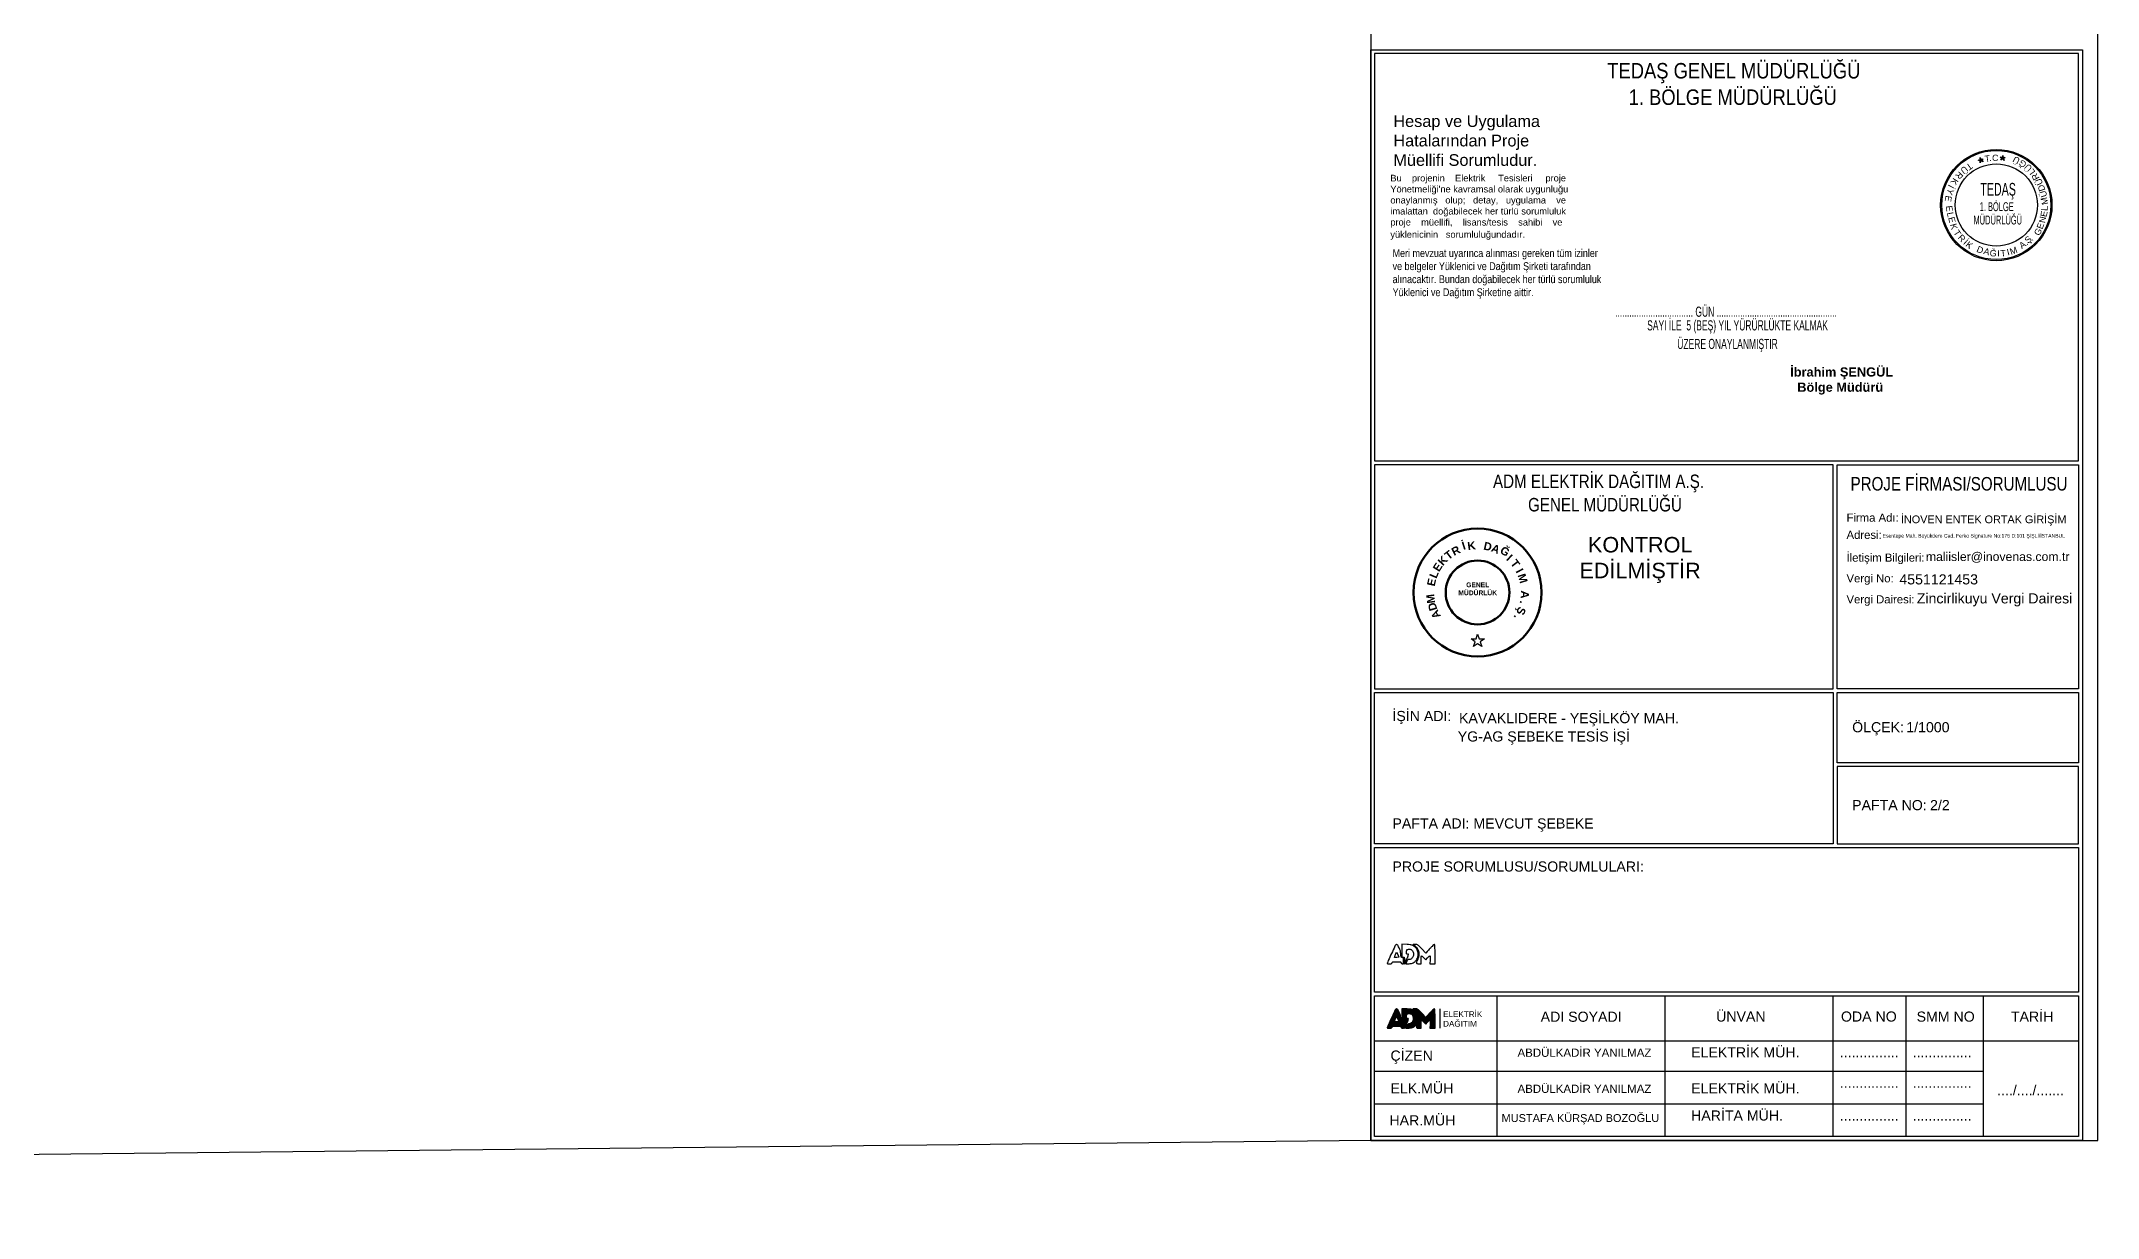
# Model space of a CAD drawing. Header units: millimetres. Extents: x 615240 to 617330, y 4151758 to 4153557.
# Drawn here: x 616799 to 617330, y 4151758 to 4152062 of the extents above; entities that cross this region are included whole.
import ezdxf
from ezdxf.enums import TextEntityAlignment as Align

# ---------------------------------------------------------------- set-up
doc = ezdxf.new("R2010")
doc.units = ezdxf.units.MM
doc.layers.add('ANTET', color=7, linetype='Continuous')
doc.layers.add('ANTET_RASTER', color=7, linetype='Continuous')
doc.styles.get("Standard").update_dxf_attribs({"font": 'Arial'})
doc.styles.add('style1', font='ARIALN.TTF')

# ---------------------------------------------------------------- blocks, each defined once
blk = doc.blocks.new('ss')
at = {"lineweight": 30}
for points in [[(1924.5, 920.2), (1922.4, 921.7), (1925, 921.7)], [(1925.8, 919.2), (1923.7, 917.7), (1924.5, 920.2)], [(1925, 921.7), (1925.8, 924.2), (1926.7, 921.7)], [(1927.2, 920.2), (1928, 917.7), (1925.8, 919.2)], [(1926.7, 921.7), (1929.3, 921.7), (1927.2, 920.2)]]:
    blk.add_lwpolyline(points, dxfattribs=at)
at = {"lineweight": 50}
for radius in [33.1, 16.5]:
    blk.add_circle((1925.8, 945.7), radius, dxfattribs=at)
at = {"char_height": 4.137, "width": 3.368, "attachment_point": 1}
for s, insert, rotation in [('\\pxqc;{\\fArial|b1|i0|c162|p34;R}', (1912.1, 968.4), 27.4022), ('\\pi1.26621;{\\fArial|b1|i0|c162|p34;İ}', (1916, 971.3), 17.4022), ('\\pxqc;{\\fArial|b1|i0|c162|p34;K}', (1920.7, 971.7), 7.4022), ('\\pxqc;{\\fArial|b1|i0|c162|p34;D}', (1929.9, 971.9), 347.4022), ('\\pxqc;{\\fArial|b1|i0|c162|p34;A}', (1934.4, 970.8), 337.4022), ('\\pi-0.25068;{\\fArial|b1|i0|c162|p34;Ğ}', (1939.4, 969.8), 327.4022), ('\\pxqc;{\\fArial|b1|i0|c162|p34;E}', (1902.5, 958.5), 57.4022), ('\\pxqc;{\\fArial|b1|i0|c162|p34;K}', (1905.1, 962.3), 47.4022), ('\\pxqc;{\\fArial|b1|i0|c162|p34;T}', (1908.3, 965.7), 37.4022), ('\\pxqc;{\\fArial|b1|i0|c162|p34;I}', (1942.5, 966.4), 317.4022), ('\\pxqc;{\\fArial|b1|i0|c162|p34;T}', (1945.9, 963.2), 307.4022), ('\\pxqc;{\\fArial|b1|i0|c162|p34;I}', (1948.6, 959.4), 297.4022), ('\\pxqc;{\\fArial|b1|i0|c162|p34;E}', (1899.6, 949.8), 77.4022), ('\\pxqc;{\\fArial|b1|i0|c162|p34;L}', (1900.7, 954.3), 67.4022), ('\\pxqc;{\\fArial|b1|i0|c162|p34;M}', (1950.6, 955.2), 287.4022), ('\\pxqc;{\\fArial|b1|i0|c162|p34;A}', (1952.4, 946.2), 267.4022), ('\\pxqc;{\\fArial|b1|i0|c162|p34;M}', (1899.7, 940.5), 97.4022), ('\\pxqc;{\\fArial|b1|i0|c162|p34;D}', (1901, 936.1), 107.4022), ('\\pxqc;{\\fArial|b1|i0|c162|p34;A}', (1903.1, 931.9), 117.4022), ('\\pi0.00189;{\\fArial|b1|i0|c162|p34;Ş}', (1951, 937.1), 247.4022), ('\\pxqc;{\\fArial|b1|i0|c162|p34;.}', (1952.1, 941.6), 257.4022), ('\\pxqc;{\\fArial|b1|i0|c162|p34;.}', (1949.1, 932.8), 237.4022)]:
    blk.add_mtext(s, dxfattribs=dict(at, insert=insert, rotation=rotation))
at = {"attachment_point": 1}
for s, insert, char_height, width in [('\\pi18.58897;{\\fArial|b0|i0|c162|p34;KONTROL \\P\\pi14.14695;EDİLMİŞTİR}', (1964.3, 974.4), 8, 89.986), ('\\pi8.30855;{\\fArial|b1|i0|c162|p34;GENEL\\P\\pi4.2557;MÜDÜRLÜK}', (1911.6, 950.9), 2.482, 28.292)]:
    blk.add_mtext(s, dxfattribs=dict(at, insert=insert, char_height=char_height, width=width))
blk = doc.blocks.new('SDFDS')
at = {"layer": 'ANTET_RASTER'}
h = blk.add_hatch(color=1, dxfattribs=at)
h.dxf.hatch_style = 1
h.paths.add_polyline_path([(403.813, 92.087), (403.851, 92.128), (403.799, 92.106), (403.77, 92.156), (403.778, 92.101), (403.722, 92.088), (403.777, 92.076), (403.77, 92.022), (403.799, 92.07), (403.85, 92.048)])
h = blk.add_hatch(color=1, dxfattribs=at)
h.dxf.hatch_style = 1
h.paths.add_polyline_path([(404.373, 92.133), (404.424, 92.157), (404.367, 92.155), (404.358, 92.212), (404.346, 92.158), (404.289, 92.167), (404.336, 92.136), (404.31, 92.087), (404.354, 92.122), (404.393, 92.082)])
at = {"color": 0}
for radius in [1.439, 1.41, 1.063]:
    blk.add_circle((404.191, 90.929), radius, dxfattribs=at)
at = {"layer": 'ANTET_RASTER', "color": 1}
for points in [[(403.722, 92.088), (403.778, 92.101), (403.77, 92.156), (403.799, 92.106), (403.851, 92.128), (403.813, 92.087), (403.85, 92.048), (403.799, 92.07), (403.77, 92.022), (403.777, 92.076), (403.722, 92.088)], [(404.289, 92.167), (404.346, 92.158), (404.358, 92.212), (404.367, 92.155), (404.424, 92.157), (404.373, 92.133), (404.393, 92.082), (404.354, 92.122), (404.31, 92.087), (404.336, 92.136), (404.289, 92.167)]]:
    blk.add_lwpolyline(points, dxfattribs=at)
at = {"layer": 'ANTET', "color": 0, "width": 0.6}
for s, height, p in [('TEDAŞ', 0.3293, (403.778, 91.172)), ('1. BÖLGE', 0.2305, (403.761, 90.772)), ('MÜDÜRLÜĞÜ', 0.2305, (403.601, 90.427))]:
    blk.add_text(s, height=height, dxfattribs=at).set_placement(p)
at = {"layer": 'ANTET_RASTER', "color": 0}
for s, rotation, p in [('T', 215.7183, (403.447, 91.991)), ('T', 8.199, (403.972, 92.047)), ('.', 8.199, (404.041, 92.066)), ('C', 356.3792, (404.159, 92.067)), ('Ü', 152.2643, (404.747, 92.163)), ('Ğ', 145.5218, (404.919, 92.065)), ('K', 237.8928, (403.041, 91.581)), ('R', 225.8061, (403.173, 91.754)), ('Ü', 218.0347, (403.312, 91.901)), ('Ü', 135.7938, (405.074, 91.953)), ('L', 125.233, (405.172, 91.836)), ('R', 119.632, (405.273, 91.7)), ('Ü', 113.4859, (405.371, 91.56)), ('E', 260.5881, (402.87, 91.108)), ('Y', 246.2215, (402.925, 91.307)), ('İ', 242.0952, (402.951, 91.444)), ('D', 108.059, (405.438, 91.394)), ('Ü', 106.8897, (405.486, 91.239)), ('M', 102.3082, (405.516, 91.05)), ('E', 278.0543, (402.896, 90.827)), ('L', 281.2459, (402.926, 90.665)), ('E', 284.3134, (402.965, 90.524)), ('K', 284.3134, (403.016, 90.353)), ('E', 69.7576, (405.408, 90.363)), ('N', 79.4109, (405.465, 90.536)), ('E', 78.7071, (405.505, 90.685)), ('L', 86.3728, (405.521, 90.837)), ('T', 302.8248, (403.113, 90.161)), ('R', 312.9117, (403.239, 90.015)), ('İ', 317.771, (403.345, 89.911)), ('K', 321.2968, (403.443, 89.833)), ('D', 337.4307, (403.741, 89.695)), ('A', 35.1756, (404.914, 89.833)), ('Ş', 41.691, (405.069, 89.974)), ('.', 35.1756, (405.005, 89.902)), ('.', 35.1756, (405.141, 90.012)), ('G', 61.8988, (405.341, 90.2)), ('A', 344.0698, (403.921, 89.647)), ('Ğ', 353.0015, (404.101, 89.602)), ('I', 0.4881, (404.247, 89.599)), ('T', 6.1584, (404.379, 89.6)), ('I', 14.8208, (404.518, 89.633)), ('M', 19.7071, (404.664, 89.672))]:
    blk.add_text(s, height=0.165, rotation=rotation, dxfattribs=at).set_placement(p, align=Align.CENTER)

msp = doc.modelspace()

# ---------------------------------------------------------------- hatches: boundary and pattern name
h = msp.add_hatch(color=256)
h.set_gradient(color1=(255, 127, 0), color2=(255, 127, 0))
h.paths.add_polyline_path([(617148.93, 4151811.37, 0.063766), (617148.76, 4151811.1, 0.000771), (617147.87, 4151809.19, 0.001423), (617147.02, 4151807.36, 0.030485), (617146.81, 4151806.8, 0.091245), (617146.79, 4151806.66, 0.270075), (617146.84, 4151806.58, 0.104609), (617146.98, 4151806.55, 0.010528), (617147.33, 4151806.54, 0.018035), (617147.65, 4151806.55, 0.074962), (617147.84, 4151806.59, 0.125164), (617147.95, 4151806.68, 0.098814), (617148.03, 4151806.81, -0.135784), (617148.12, 4151806.95, -0.124814), (617148.28, 4151807.04, -0.050357), (617148.57, 4151807.07, -0.006421), (617149.2, 4151807.08, -0.006222), (617149.83, 4151807.07, -0.051274), (617150.12, 4151807.04, -0.132171), (617150.27, 4151806.96, -0.140814), (617150.35, 4151806.81, 0.081934), (617150.41, 4151806.7, 0.091779), (617150.49, 4151806.61, 0.087799), (617150.6, 4151806.56, 0.068011), (617150.73, 4151806.54, 0.055528), (617150.9, 4151806.56, 0.205086), (617150.98, 4151806.62, 0.138824), (617151.01, 4151806.74, 0.021536), (617151, 4151806.98, -0.004993), (617150.98, 4151807.17, -0.003381), (617150.96, 4151807.4, -0.003406), (617150.95, 4151807.61, -0.006795), (617150.94, 4151807.78, 0.04563), (617150.92, 4151807.96, 0.113173), (617150.87, 4151808.07, 0.127666), (617150.78, 4151808.15, 0.066302), (617150.63, 4151808.19, -0.100048), (617150.47, 4151808.25, -0.163184), (617150.37, 4151808.36, -0.07385), (617150.32, 4151808.57, -0.00966), (617150.29, 4151809.04, 0.026441), (617150.24, 4151809.45, 0.025801), (617150.16, 4151809.86, 0.024771), (617150.03, 4151810.27, 0.020567), (617149.85, 4151810.7, 0.02113), (617149.57, 4151811.23, 0.10397), (617149.35, 4151811.48, 0.237326), (617149.14, 4151811.51, 0.14535)])
h.paths.add_polyline_path([(617149.27, 4151808.19, -0.010707), (617149.07, 4151808.18, -0.015376), (617148.88, 4151808.18, -0.011118), (617148.73, 4151808.18, -0.180936), (617148.69, 4151808.2, -0.271134), (617148.67, 4151808.25, -0.009305), (617148.73, 4151808.44, -0.015146), (617148.81, 4151808.66, -0.009719), (617148.92, 4151808.92), (617149.2, 4151809.58), (617149.51, 4151808.91), (617149.81, 4151808.23)], flags=16)
h = msp.add_hatch(color=256)
h.set_gradient(color1=(255, 127, 0), color2=(255, 127, 0))
edge = h.paths.add_edge_path()
edge.add_line((617150.53, 4151809.94), (617150.53, 4151808.3))
edge.add_line((617150.53, 4151808.3), (617150.86, 4151808.3))
edge.add_arc((617150.86, 4151807.75), 0.549, 69.8203, 90, ccw=False)
edge.add_arc((617150.99, 4151808.1), 0.173, 22.1664, 69.8203, ccw=False)
edge.add_arc((617150.51, 4151807.91), 0.692, 4.0086, 22.1663, ccw=False)
edge.add_arc((617129.47, 4151806.43), 21.78, 2.5083, 4.0087, ccw=False)
edge.add_line((617151.23, 4151807.39), (617151.27, 4151806.47))
edge.add_line((617151.27, 4151806.47), (617151.78, 4151807.67))
edge.add_arc((617092.61, 4151832.74), 64.27, 337.0361, 337.9183)
edge.add_arc((617150.65, 4151809.19), 1.62, 337.9183, 350.4124)
edge.add_arc((617152.14, 4151808.94), 0.121, 350.4124, 422.0352)
edge.add_arc((617152.08, 4151808.83), 0.244, 62.0351, 104.655)
edge.add_arc((617151.86, 4151809.68), 0.626, 271.7711, 284.655, ccw=False)
edge.add_arc((617151.88, 4151809.15), 0.103, 222.9561, 271.7711, ccw=False)
edge.add_arc((617151.91, 4151809.19), 0.157, 186.3488, 222.9561, ccw=False)
edge.add_arc((617153.36, 4151809.35), 1.61, 179.7055, 186.3488, ccw=False)
edge.add_arc((617156.3, 4151809.34), 4.55, 173.3603, 179.7054, ccw=False)
edge.add_arc((617152.38, 4151809.79), 0.607, 145.3396, 173.3603, ccw=False)
edge.add_arc((617152.18, 4151809.93), 0.363, 105.9471, 145.3396, ccw=False)
edge.add_arc((617152.42, 4151809.1), 1.22, 90, 105.9471, ccw=False)
edge.add_arc((617152.42, 4151808.78), 1.54, 81.7242, 90, ccw=False)
edge.add_arc((617152.47, 4151809.12), 1.2, 71.7538, 81.7241, ccw=False)
edge.add_arc((617152.54, 4151809.35), 0.963, 60.6453, 71.7538, ccw=False)
edge.add_arc((617152.78, 4151809.76), 0.487, 42.1447, 60.6451, ccw=False)
edge.add_arc((617151.89, 4151808.96), 1.68, 12.6214, 42.1447, ccw=False)
edge.add_arc((617152.03, 4151809), 1.53, -18.9816, 12.6215, ccw=False)
edge.add_arc((617152.23, 4151808.93), 1.33, 306.5395, 341.0184, ccw=False)
edge.add_arc((617152.29, 4151808.85), 1.23, 270, 306.5395, ccw=False)
edge.add_arc((617152.29, 4151807.28), 0.345, 90, 113.7722)
edge.add_arc((617152.32, 4151807.21), 0.419, 113.7722, 134.3323)
edge.add_arc((617152.5, 4151807.03), 0.674, 134.3323, 149.9357)
edge.add_arc((617153.5, 4151806.45), 1.83, 149.9356, 157.3235)
edge.add_arc((617160.9, 4151803.35), 9.86, 157.3236, 158.4835)
edge.add_arc((617157.68, 4151804.62), 6.4, 158.4836, 160.0874)
edge.add_arc((617159.31, 4151804.03), 8.12, 160.0874, 161.1437)
edge.add_arc((617151.76, 4151806.61), 0.146, 161.1437, 179.9999)
edge.add_arc((617151.72, 4151806.61), 0.105, 180, 271.8666)
edge.add_arc((617151.32, 4151818.94), 12.44, 271.8666, 274.9862)
edge.add_arc((617151.71, 4151814.46), 7.94, 274.9862, 279.9443)
edge.add_arc((617152.81, 4151808.15), 1.54, 279.9442, 296.6962)
edge.add_arc((617152.71, 4151808.35), 1.76, 296.6962, 316.6793)
edge.add_arc((617151.96, 4151809.06), 2.79, 316.6793, 330.8054)
edge.add_arc((617151.78, 4151809.16), 3, 330.8054, 344.445)
edge.add_arc((617152.24, 4151809.03), 2.52, 344.445, 360)
edge.add_arc((617151.65, 4151809.03), 3.11, 0, 11.1245)
edge.add_arc((617152.77, 4151809.25), 1.97, 11.1246, 26.7624)
edge.add_arc((617152.64, 4151809.18), 2.12, 26.7624, 41.757)
edge.add_arc((617151.22, 4151807.92), 4.01, 41.757, 51.0538)
edge.add_arc((617152, 4151808.88), 2.78, 51.0539, 59.4458)
edge.add_arc((617152.83, 4151810.29), 1.14, 59.4458, 75.7592)
edge.add_arc((617152.52, 4151809.08), 2.39, 75.7592, 85.6965)
edge.add_arc((617150.43, 4151781.18), 30.37, 85.6966, 87.2431)
edge.add_line((617151.89, 4151811.52), (617150.53, 4151811.58))
edge.add_line((617150.53, 4151811.58), (617150.53, 4151809.94))
h = msp.add_hatch(color=30)
h.set_gradient(color1=(255, 127, 0), color2=(255, 127, 0))
edge = h.paths.add_edge_path()
edge.add_arc((617153.55, 4151811.48), 0.0428, 180.0001, 232.7949)
edge.add_arc((617154.93, 4151813.3), 2.33, 232.7949, 235.798)
edge.add_arc((617154.8, 4151813.11), 2.1, 235.798, 239.9098)
edge.add_arc((617155.55, 4151814.41), 3.6, 239.9097, 242.6556)
edge.add_arc((617153.51, 4151810.45), 0.852, 46.9183, 62.6556, ccw=False)
edge.add_arc((617152.73, 4151809.62), 2, 38.5855, 46.9183, ccw=False)
edge.add_arc((617152.2, 4151809.2), 2.67, 31.3174, 38.5854, ccw=False)
edge.add_arc((617150.96, 4151808.45), 4.12, 26.0704, 31.3173, ccw=False)
edge.add_arc((617148.79, 4151807.39), 6.53, 21.9886, 26.0704, ccw=False)
edge.add_arc((617153.19, 4151809.16), 1.79, 11.3091, 21.9887, ccw=False)
edge.add_arc((617153.41, 4151809.2), 1.57, -0.2991, 11.3092, ccw=False)
edge.add_arc((617150.8, 4151809.22), 4.18, 354.1075, 359.7009, ccw=False)
edge.add_arc((617151.93, 4151809.1), 3.04, 348.1322, 354.1074, ccw=False)
edge.add_arc((617150.03, 4151809.5), 4.98, 344.0073, 348.1322, ccw=False)
edge.add_arc((617150.24, 4151809.44), 4.77, 339.8379, 344.0072, ccw=False)
edge.add_arc((617152.85, 4151808.48), 1.98, 331.8101, 339.8379, ccw=False)
edge.add_arc((617160.54, 4151804.36), 6.74, 151.8101, 156.9299)
edge.add_arc((617154.69, 4151806.85), 0.387, 156.9298, 197.9841)
edge.add_arc((617154.54, 4151806.8), 0.22, 197.984, 258.8472)
edge.add_arc((617154.93, 4151808.77), 2.23, 258.8471, 270)
edge.add_line((617154.93, 4151806.54), (617155.53, 4151806.54))
edge.add_line((617155.53, 4151806.54), (617155.53, 4151807.55))
edge.add_arc((617166.52, 4151807.55), 10.99, 177.9711, 180, ccw=False)
edge.add_arc((617161.13, 4151807.75), 5.59, 174.6085, 177.9711, ccw=False)
edge.add_arc((617163.5, 4151807.52), 7.97, 172.6971, 174.6084, ccw=False)
edge.add_arc((617155.63, 4151808.53), 0.0385, 90.0001, 172.697, ccw=False)
edge.add_arc((617155.63, 4151808.47), 0.0961, 52.5461, 90, ccw=False)
edge.add_arc((617151.73, 4151803.38), 6.51, 50.714, 52.5461, ccw=False)
edge.add_arc((617152.62, 4151804.47), 5.11, 47.8946, 50.7141, ccw=False)
edge.add_arc((617150.43, 4151802.05), 8.37, 45.9471, 47.8946, ccw=False)
edge.add_line((617156.25, 4151808.06), (617156.77, 4151807.55))
edge.add_line((617156.77, 4151807.55), (617157.22, 4151808.06))
edge.add_arc((617161.17, 4151804.61), 5.25, 136.0165, 138.8935, ccw=False)
edge.add_arc((617159.82, 4151805.91), 3.37, 132.0087, 136.0165, ccw=False)
edge.add_arc((617159.87, 4151805.86), 3.44, 128.8021, 132.0088, ccw=False)
edge.add_arc((617157.78, 4151808.46), 0.11, 90.1492, 128.8021, ccw=False)
edge.add_arc((617157.78, 4151808.52), 0.0464, 7.3115, 90.1491, ccw=False)
edge.add_arc((617152.93, 4151807.9), 4.94, 4.3083, 7.3116, ccw=False)
edge.add_arc((617153.46, 4151807.94), 4.41, 0.0479, 4.3083, ccw=False)
edge.add_arc((617149.15, 4151807.94), 8.71, -2.511, 0.0479, ccw=False)
edge.add_line((617157.86, 4151807.55), (617157.81, 4151806.54))
edge.add_line((617157.81, 4151806.54), (617158.5, 4151806.54))
edge.add_line((617158.5, 4151806.54), (617159.19, 4151806.54))
edge.add_line((617159.19, 4151806.54), (617159.15, 4151809))
edge.add_arc((617085.83, 4151807.9), 73.33, 0.8595, 1.7274)
edge.add_arc((617142.36, 4151809.6), 16.78, 1.7274, 4.3219)
edge.add_arc((617141.63, 4151809.55), 17.51, 4.322, 6.1169)
edge.add_arc((617158.93, 4151811.4), 0.11, 6.1169, 71.6047)
edge.add_arc((617158.92, 4151811.36), 0.157, 71.6048, 131.5832)
edge.add_arc((617169.37, 4151799.58), 15.9, 131.5832, 133.8179)
edge.add_arc((617168.11, 4151800.89), 14.08, 133.8178, 137.0892)
edge.add_arc((617184.84, 4151785.33), 36.93, 137.0892, 138.682)
edge.add_line((617157.1, 4151809.72), (617156.75, 4151809.31))
edge.add_line((617156.75, 4151809.31), (617155.7, 4151810.43))
edge.add_arc((617124.87, 4151781.5), 42.28, 43.1808, 44.463)
edge.add_arc((617153.47, 4151809.57), 2.21, 44.463, 55.4544)
edge.add_arc((617154.27, 4151810.73), 0.795, 55.4544, 77.4074)
edge.add_arc((617154.08, 4151809.87), 1.67, 77.4074, 90)
edge.add_arc((617154.08, 4151806.3), 5.24, 90, 92.4052)
edge.add_arc((617153.97, 4151808.86), 2.68, 92.4052, 96.3811)
edge.add_arc((617154.03, 4151808.32), 3.23, 96.3811, 99.0091)
edge.add_arc((617153.53, 4151811.48), 0.0258, 99.0089, 179.9999)

# ---------------------------------------------------------------- linework, layer by layer
at = {"color": 7}
msp.add_lwpolyline([(617330.5, 4151777.5), (617330.5, 4152339.38), (617142.5, 4152339.38), (617142.5, 4151777.5)], close=True, dxfattribs=at)
at = {"color": 30}
for points in [[(617148.93, 4151828.01, 0.063766), (617148.76, 4151827.74, 0.000771), (617147.87, 4151825.83, 0.001423), (617147.02, 4151824, 0.030485), (617146.81, 4151823.44, 0.091245), (617146.79, 4151823.3, 0.270075), (617146.84, 4151823.22, 0.104609), (617146.98, 4151823.19, 0.010528), (617147.33, 4151823.18, 0.018035), (617147.65, 4151823.19, 0.074962), (617147.84, 4151823.23, 0.125164), (617147.95, 4151823.32, 0.098814), (617148.03, 4151823.45, -0.135784), (617148.12, 4151823.6, -0.124814), (617148.28, 4151823.68, -0.050357), (617148.57, 4151823.71, -0.006421), (617149.2, 4151823.72, -0.006222), (617149.83, 4151823.71, -0.051274), (617150.12, 4151823.68, -0.132171), (617150.27, 4151823.6, -0.140814), (617150.35, 4151823.45, 0.081934), (617150.41, 4151823.34, 0.091779), (617150.49, 4151823.25, 0.087799), (617150.6, 4151823.2, 0.068011), (617150.73, 4151823.18, 0.055528), (617150.9, 4151823.2, 0.205086), (617150.98, 4151823.26, 0.138824), (617151.01, 4151823.38, 0.021536), (617151, 4151823.62, -0.004993), (617150.98, 4151823.82, -0.003381), (617150.96, 4151824.04, -0.003406), (617150.95, 4151824.25, -0.006795), (617150.94, 4151824.42, 0.04563), (617150.92, 4151824.6, 0.113173), (617150.87, 4151824.71, 0.127666), (617150.78, 4151824.79, 0.066302), (617150.63, 4151824.83, -0.100048), (617150.47, 4151824.89, -0.163184), (617150.37, 4151825, -0.07385), (617150.32, 4151825.21, -0.00966), (617150.29, 4151825.68, 0.026441), (617150.24, 4151826.09, 0.025801), (617150.16, 4151826.5, 0.024771), (617150.03, 4151826.92, 0.020567), (617149.85, 4151827.34, 0.02113), (617149.57, 4151827.87, 0.10397), (617149.35, 4151828.12, 0.237326), (617149.14, 4151828.15, 0.14535)], [(617150.53, 4151826.58), (617150.53, 4151824.94), (617150.86, 4151824.94, -0.088279), (617151.05, 4151824.91, -0.210979), (617151.15, 4151824.81, -0.079394), (617151.2, 4151824.6, -0.006547), (617151.23, 4151824.03), (617151.27, 4151823.11), (617151.78, 4151824.31, 0.003849), (617152.16, 4151825.22, 0.05457), (617152.26, 4151825.56, 0.323101), (617152.19, 4151825.69, 0.188138), (617152.02, 4151825.71, -0.056276), (617151.88, 4151825.69, -0.216276), (617151.8, 4151825.72, -0.161102), (617151.76, 4151825.81, -0.028995), (617151.75, 4151826, -0.027693), (617151.78, 4151826.5, -0.122876), (617151.88, 4151826.78, -0.173595), (617152.08, 4151826.92, -0.069695), (617152.42, 4151826.97, -0.036126), (617152.64, 4151826.95, -0.043531), (617152.84, 4151826.9, -0.048508), (617153.01, 4151826.83, -0.080899), (617153.14, 4151826.73, -0.129537), (617153.53, 4151825.97, -0.138775), (617153.48, 4151825.14, -0.151588), (617153.02, 4151824.5, -0.160798), (617152.29, 4151824.26, 0.104099), (617152.15, 4151824.23, 0.089952), (617152.02, 4151824.15, 0.068188), (617151.91, 4151824.01, 0.032247), (617151.81, 4151823.79, 0.005061), (617151.73, 4151823.61, 0.006998), (617151.67, 4151823.44, 0.004609), (617151.62, 4151823.3, 0.082462), (617151.61, 4151823.25, 0.423788), (617151.72, 4151823.15, 0.013613), (617152.4, 4151823.19, 0.021637), (617153.08, 4151823.28, 0.073225), (617153.5, 4151823.42, 0.087414), (617153.99, 4151823.78, 0.061715), (617154.4, 4151824.34, 0.059584), (617154.67, 4151825, 0.067976), (617154.76, 4151825.67, 0.048578), (617154.7, 4151826.27, 0.068339), (617154.53, 4151826.78, 0.06552), (617154.22, 4151827.24, 0.040587), (617153.75, 4151827.68, 0.036633), (617153.41, 4151827.92, 0.071301), (617153.11, 4151828.04, 0.043387), (617152.7, 4151828.11, 0.006748), (617151.89, 4151828.16), (617150.53, 4151828.22)], [(617153.5, 4151828.12, 0.234524), (617153.52, 4151828.09, 0.013104), (617153.62, 4151828.02, 0.017943), (617153.75, 4151827.94, 0.011982), (617153.9, 4151827.85, -0.068775), (617154.09, 4151827.72, -0.036375), (617154.29, 4151827.51, -0.031723), (617154.48, 4151827.23, -0.022898), (617154.66, 4151826.9, -0.017812), (617154.85, 4151826.47, -0.046632), (617154.95, 4151826.15, -0.050694), (617154.98, 4151825.84, -0.024411), (617154.96, 4151825.43, -0.026078), (617154.91, 4151825.12, -0.018), (617154.82, 4151824.77, -0.018194), (617154.71, 4151824.44, -0.035042), (617154.6, 4151824.19, 0.022343), (617154.34, 4151823.64, 0.181074), (617154.33, 4151823.37, 0.27199), (617154.49, 4151823.22, 0.048702), (617154.93, 4151823.18), (617155.53, 4151823.18), (617155.53, 4151824.2, -0.008853), (617155.54, 4151824.58, -0.014673), (617155.56, 4151824.91, -0.00834), (617155.59, 4151825.18, -0.377355), (617155.63, 4151825.21, -0.164894), (617155.69, 4151825.19, -0.007994), (617155.85, 4151825.06, -0.012303), (617156.04, 4151824.9, -0.008498), (617156.25, 4151824.7), (617156.77, 4151824.2), (617157.22, 4151824.7, -0.012554), (617157.39, 4151824.9, -0.017489), (617157.56, 4151825.06, -0.013993), (617157.71, 4151825.19, -0.170273), (617157.78, 4151825.21, -0.378056), (617157.83, 4151825.17, -0.013105), (617157.85, 4151824.91, -0.018592), (617157.86, 4151824.58, -0.011166), (617157.86, 4151824.2), (617157.81, 4151823.18), (617158.5, 4151823.18), (617159.19, 4151823.18), (617159.15, 4151825.64, 0.003787), (617159.13, 4151826.75, 0.011321), (617159.09, 4151827.51, 0.007832), (617159.04, 4151828.05, 0.293784), (617158.97, 4151828.15, 0.267848), (617158.81, 4151828.11, 0.009751), (617158.36, 4151827.69, 0.014275), (617157.79, 4151827.12, 0.00695), (617157.1, 4151826.36), (617156.75, 4151825.95), (617155.7, 4151827.07, 0.005595), (617155.04, 4151827.75, 0.047996), (617154.72, 4151828.02, 0.096082), (617154.44, 4151828.15, 0.055001), (617154.08, 4151828.19, 0.010495), (617153.86, 4151828.18, 0.01735), (617153.67, 4151828.17, 0.011467), (617153.53, 4151828.15, 0.368875)], [(617149.27, 4151824.83, -0.010707), (617149.07, 4151824.82, -0.015376), (617148.88, 4151824.82, -0.011118), (617148.73, 4151824.82, -0.180936), (617148.69, 4151824.84, -0.271134), (617148.67, 4151824.89, -0.009305), (617148.73, 4151825.08, -0.015146), (617148.81, 4151825.3, -0.009719), (617148.92, 4151825.56), (617149.2, 4151826.22), (617149.51, 4151825.55), (617149.81, 4151824.87)], [(617148.93, 4151811.37, 0.063766), (617148.76, 4151811.1, 0.000771), (617147.87, 4151809.19, 0.001423), (617147.02, 4151807.36, 0.030485), (617146.81, 4151806.8, 0.091245), (617146.79, 4151806.66, 0.270075), (617146.84, 4151806.58, 0.104609), (617146.98, 4151806.55, 0.010528), (617147.33, 4151806.54, 0.018035), (617147.65, 4151806.55, 0.074962), (617147.84, 4151806.59, 0.125164), (617147.95, 4151806.68, 0.098814), (617148.03, 4151806.81, -0.135784), (617148.12, 4151806.95, -0.124814), (617148.28, 4151807.04, -0.050357), (617148.57, 4151807.07, -0.006421), (617149.2, 4151807.08, -0.006222), (617149.83, 4151807.07, -0.051274), (617150.12, 4151807.04, -0.132171), (617150.27, 4151806.96, -0.140814), (617150.35, 4151806.81, 0.081934), (617150.41, 4151806.7, 0.091779), (617150.49, 4151806.61, 0.087799), (617150.6, 4151806.56, 0.068011), (617150.73, 4151806.54, 0.055528), (617150.9, 4151806.56, 0.205086), (617150.98, 4151806.62, 0.138824), (617151.01, 4151806.74, 0.021536), (617151, 4151806.98, -0.004993), (617150.98, 4151807.17, -0.003381), (617150.96, 4151807.4, -0.003406), (617150.95, 4151807.61, -0.006795), (617150.94, 4151807.78, 0.04563), (617150.92, 4151807.96, 0.113173), (617150.87, 4151808.07, 0.127666), (617150.78, 4151808.15, 0.066302), (617150.63, 4151808.19, -0.100048), (617150.47, 4151808.25, -0.163184), (617150.37, 4151808.36, -0.07385), (617150.32, 4151808.57, -0.00966), (617150.29, 4151809.04, 0.026441), (617150.24, 4151809.45, 0.025801), (617150.16, 4151809.86, 0.024771), (617150.03, 4151810.27, 0.020567), (617149.85, 4151810.7, 0.02113), (617149.57, 4151811.23, 0.10397), (617149.35, 4151811.48, 0.237326), (617149.14, 4151811.51, 0.14535)], [(617150.53, 4151809.94), (617150.53, 4151808.3), (617150.86, 4151808.3, -0.088279), (617151.05, 4151808.26, -0.210979), (617151.15, 4151808.17, -0.079394), (617151.2, 4151807.95, -0.006547), (617151.23, 4151807.39), (617151.27, 4151806.47), (617151.78, 4151807.67, 0.003849), (617152.16, 4151808.58, 0.05457), (617152.26, 4151808.92, 0.323101), (617152.19, 4151809.05, 0.188138), (617152.02, 4151809.07, -0.056276), (617151.88, 4151809.05, -0.216276), (617151.8, 4151809.08, -0.161102), (617151.76, 4151809.17, -0.028995), (617151.75, 4151809.36, -0.027693), (617151.78, 4151809.86, -0.122876), (617151.88, 4151810.14, -0.173595), (617152.08, 4151810.28, -0.069695), (617152.42, 4151810.33, -0.036126), (617152.64, 4151810.31, -0.043531), (617152.84, 4151810.26, -0.048508), (617153.01, 4151810.19, -0.080899), (617153.14, 4151810.09, -0.129537), (617153.53, 4151809.33, -0.138775), (617153.48, 4151808.5, -0.151588), (617153.02, 4151807.86, -0.160798), (617152.29, 4151807.62, 0.104099), (617152.15, 4151807.59, 0.089952), (617152.02, 4151807.51, 0.068188), (617151.91, 4151807.36, 0.032247), (617151.81, 4151807.15, 0.005061), (617151.73, 4151806.97, 0.006998), (617151.67, 4151806.8, 0.004609), (617151.62, 4151806.66, 0.082462), (617151.61, 4151806.61, 0.423788), (617151.72, 4151806.51, 0.013613), (617152.4, 4151806.55, 0.021637), (617153.08, 4151806.64, 0.073225), (617153.5, 4151806.78, 0.087414), (617153.99, 4151807.14, 0.061715), (617154.4, 4151807.7, 0.059584), (617154.67, 4151808.35, 0.067976), (617154.76, 4151809.03, 0.048578), (617154.7, 4151809.63, 0.068339), (617154.53, 4151810.14, 0.06552), (617154.22, 4151810.59, 0.040587), (617153.75, 4151811.04, 0.036633), (617153.41, 4151811.27, 0.071301), (617153.11, 4151811.4, 0.043387), (617152.7, 4151811.46, 0.006748), (617151.89, 4151811.52), (617150.53, 4151811.58)], [(617153.5, 4151811.48, 0.234524), (617153.52, 4151811.45, 0.013104), (617153.62, 4151811.38, 0.017943), (617153.75, 4151811.29, 0.011982), (617153.9, 4151811.21, -0.068775), (617154.09, 4151811.08, -0.036375), (617154.29, 4151810.86, -0.031723), (617154.48, 4151810.59, -0.022898), (617154.66, 4151810.26, -0.017812), (617154.85, 4151809.83, -0.046632), (617154.95, 4151809.51, -0.050694), (617154.98, 4151809.2, -0.024411), (617154.96, 4151808.79, -0.026078), (617154.91, 4151808.48, -0.018), (617154.82, 4151808.13, -0.018194), (617154.71, 4151807.8, -0.035042), (617154.6, 4151807.54, 0.022343), (617154.34, 4151807, 0.181074), (617154.33, 4151806.73, 0.27199), (617154.49, 4151806.58, 0.048702), (617154.93, 4151806.54), (617155.53, 4151806.54), (617155.53, 4151807.55, -0.008853), (617155.54, 4151807.94, -0.014673), (617155.56, 4151808.27, -0.00834), (617155.59, 4151808.54, -0.377355), (617155.63, 4151808.57, -0.164894), (617155.69, 4151808.55, -0.007994), (617155.85, 4151808.42, -0.012303), (617156.04, 4151808.26, -0.008498), (617156.25, 4151808.06), (617156.77, 4151807.55), (617157.22, 4151808.06, -0.012554), (617157.39, 4151808.26, -0.017489), (617157.56, 4151808.42, -0.013993), (617157.71, 4151808.54, -0.170273), (617157.78, 4151808.57, -0.378056), (617157.83, 4151808.53, -0.013105), (617157.85, 4151808.27, -0.018592), (617157.86, 4151807.94, -0.011166), (617157.86, 4151807.55), (617157.81, 4151806.54), (617158.5, 4151806.54), (617159.19, 4151806.54), (617159.15, 4151809, 0.003787), (617159.13, 4151810.11, 0.011321), (617159.09, 4151810.87, 0.007832), (617159.04, 4151811.41, 0.293784), (617158.97, 4151811.51, 0.267848), (617158.81, 4151811.47, 0.009751), (617158.36, 4151811.05, 0.014275), (617157.79, 4151810.48, 0.00695), (617157.1, 4151809.72), (617156.75, 4151809.31), (617155.7, 4151810.43, 0.005595), (617155.04, 4151811.11, 0.047996), (617154.72, 4151811.38, 0.096082), (617154.44, 4151811.5, 0.055001), (617154.08, 4151811.54, 0.010495), (617153.86, 4151811.54, 0.01735), (617153.67, 4151811.53, 0.011467), (617153.53, 4151811.51, 0.368875)], [(617149.27, 4151808.19, -0.010707), (617149.07, 4151808.18, -0.015376), (617148.88, 4151808.18, -0.011118), (617148.73, 4151808.18, -0.180936), (617148.69, 4151808.2, -0.271134), (617148.67, 4151808.25, -0.009305), (617148.73, 4151808.44, -0.015146), (617148.81, 4151808.66, -0.009719), (617148.92, 4151808.92), (617149.2, 4151809.58), (617149.51, 4151808.91), (617149.81, 4151808.23)]]:
    msp.add_lwpolyline(points, format="xyb", close=True, dxfattribs=at)
at = {"layer": 'ANTET', "color": 7, "linetype": 'ByBlock'}
for p, q in [((617175.07, 4151814.89), (617175.07, 4151778.51)), ((617218.54, 4151814.89), (617218.54, 4151778.51)), ((617262, 4151814.89), (617262, 4151778.51)), ((617280.86, 4151814.89), (617280.86, 4151778.51)), ((617300.82, 4151814.89), (617300.82, 4151778.51)), ((617143.51, 4151803.3), (617325.53, 4151803.3)), ((617143.51, 4151795.42), (617300.82, 4151795.42)), ((617143.51, 4151786.97), (617300.82, 4151786.97)), ((617237.06, 4151777.5), (617326.53, 4151777.5))]:
    msp.add_line(p, q, dxfattribs=at)
at = {"layer": 'ANTET', "flags": 128}
msp.add_lwpolyline([(615240.4, 4151757.5), (615240.4, 4152657.5), (617142.5, 4152657.5), (617142.5, 4151777.5), (615240.4, 4151757.5)], close=True, dxfattribs=at)
at = {"layer": 'ANTET', "color": 7, "linetype": 'ByBlock', "flags": 128}
for points in [[(617142.5, 4151777.5), (617142.5, 4152059.5), (617326.53, 4152059.5), (617326.53, 4151777.5)], [(617263.06, 4151952.22), (617325.53, 4151952.22), (617325.53, 4151894.29), (617263.06, 4151894.29)], [(617262.09, 4151854.23), (617143.51, 4151854.23), (617143.51, 4151893.29), (617262.09, 4151893.29)], [(617325.53, 4151875.15), (617263.06, 4151875.15), (617263.06, 4151893.29), (617325.53, 4151893.29)], [(617325.53, 4151874.15), (617263.08, 4151874.15), (617263.08, 4151854.23), (617325.53, 4151854.23)], [(617143.51, 4151853.22), (617325.53, 4151853.22), (617325.53, 4151815.89), (617143.51, 4151815.89)], [(617143.51, 4151814.89), (617325.53, 4151814.89), (617325.53, 4151778.51), (617143.51, 4151778.51)]]:
    msp.add_lwpolyline(points, close=True, dxfattribs=at)
for points in [[(617143.51, 4151953.22), (617325.53, 4151953.22), (617325.53, 4152058.49), (617143.51, 4152058.49), (617143.51, 4151953.22)], [(617143.51, 4151894.29), (617262.09, 4151894.29), (617262.09, 4151952.22), (617143.51, 4151952.22), (617143.51, 4151894.29)]]:
    msp.add_lwpolyline(points, dxfattribs=at)
at = {"layer": 'ANTET_RASTER'}
msp.add_lwpolyline([(617160.4, 4151811.51), (617160.4, 4151806.55)], dxfattribs=at)

# ---------------------------------------------------------------- block references
at = {"color": 1, "xscale": 10, "yscale": 10, "zscale": 10}
msp.add_blockref('SDFDS', (613262.33, 4151110.05), dxfattribs=at)
at = {"layer": 'ANTET_RASTER', "xscale": 0.5, "yscale": 0.5, "zscale": 0.5}
msp.add_blockref('ss', (616207.23, 4151446.33), dxfattribs=at)

# ---------------------------------------------------------------- texts
at = {"layer": 'ANTET', "color": 0, "width": 0.6}
for s, p in [('................................. GÜN ...................................................', (617205.7, 4151990.46)), ('SAYI İLE  5 (BEŞ) YIL YÜRÜRLÜKTE KALMAK', (617213.98, 4151986.93)), ('ÜZERE ONAYLANMIŞTIR', (617221.76, 4151982.13))]:
    msp.add_text(s, height=2.6195, dxfattribs=at).set_placement(p)
at = {"layer": 'ANTET', "color": 7}
for s, height, p in [('Firma Adı:', 2.093, (617265.52, 4151937.48)), ('Adresi:', 2.093, (617265.52, 4151933.04)), ('İletişim Bilgileri:', 2.0934, (617265.52, 4151927.14)), ('Vergi No:', 2.093, (617265.52, 4151921.79)), ('Vergi Dairesi:', 2.0934, (617265.52, 4151916.36)), ('İŞİN ADI:', 2.617, (617148.12, 4151885.94)), ('ÖLÇEK:', 2.617, (617266.97, 4151883.04)), ('PAFTA NO:', 2.617, (617266.97, 4151862.9)), ('PAFTA ADI:', 2.617, (617148.12, 4151858.16)), ('PROJE SORUMLUSU/SORUMLULARI:', 2.6168, (617148.12, 4151847.03)), ('ELEKTRİK', 1.5, (617161.22, 4151809.4)), ('ÜNVAN', 2.617, (617231.8, 4151808.24)), ('TARİH', 2.617, (617308.02, 4151808.22)), ('DAĞITIM', 1.5, (617161.22, 4151806.93)), ('ADI SOYADI', 2.617, (617186.44, 4151808.19)), ('ODA NO', 2.617, (617264.08, 4151808.24)), ('SMM NO', 2.617, (617283.64, 4151808.22)), ('ÇİZEN', 2.617, (617147.61, 4151798.15)), ('ELK.MÜH', 2.617, (617147.61, 4151789.66)), ('HAR.MÜH', 2.617, (617147.34, 4151781.4))]:
    msp.add_text(s, height=height, dxfattribs=at).set_placement(p)
at = {"layer": 'ANTET', "color": 1}
for s, height, p in [('İNOVEN ENTEK ORTAK GİRİŞİM ', 2.0048, (617279.58, 4151937.08)), ('Esentepe Mah. Büyükdere Cad. Ferko Signature No:175 D:101 ŞİŞLİ/İSTANBUL', 0.9408, (617274.84, 4151933.37)), ('maliisler@inovenas.com.tr', 2.2624, (617286.04, 4151927.32)), ('4551121453', 2.617, (617279.18, 4151921.26)), ('Zincirlikuyu Vergi Dairesi', 2.6168, (617283.68, 4151916.35)), ('KAVAKLIDERE - YEŞİLKÖY MAH.', 2.6168, (617165.33, 4151885.39)), ('1/1000', 2.617, (617280.97, 4151883.04)), ('YG-AG ŞEBEKE TESİS İŞİ', 2.6168, (617165.01, 4151880.65)), ('2/2', 2.617, (617287.12, 4151862.9)), ('MEVCUT ŞEBEKE', 2.6168, (617169.06, 4151858.16)), ('ABDÜLKADİR YANILMAZ', 2.123, (617180.46, 4151799.14)), ('ELEKTRİK MÜH.', 2.6168, (617225.33, 4151798.99)), ('...............', 2.6168, (617263.77, 4151798.99)), ('...............', 2.6168, (617282.62, 4151798.99)), ('ABDÜLKADİR YANILMAZ', 2.123, (617180.46, 4151789.81)), ('ELEKTRİK MÜH.', 2.6168, (617225.33, 4151789.67)), ('...............', 2.6168, (617263.77, 4151791.12)), ('...............', 2.6168, (617282.62, 4151791.12)), ('..../..../.......', 2.6168, (617304.46, 4151789.21)), ('MUSTAFA KÜRŞAD BOZOĞLU', 2.0269, (617176.34, 4151782.29)), ('HARİTA MÜH.', 2.6168, (617225.33, 4151782.66)), ('...............', 2.6168, (617263.77, 4151782.66)), ('...............', 2.6168, (617282.62, 4151782.66))]:
    msp.add_text(s, height=height, dxfattribs=at).set_placement(p)
at = {"layer": 'ANTET_RASTER', "color": 0, "linetype": 'Continuous', "lineweight": 20}
for s, height, width, p in [('TEDAŞ GENEL MÜDÜRLÜĞÜ', 4, 0.85, (617236.38, 4152054.06)), ('1. BÖLGE MÜDÜRLÜĞÜ', 4, 0.85, (617236.1, 4152047.23)), ('ADM ELEKTRİK DAĞITIM A.Ş.', 3.5, 0.8, (617201.4, 4151947.91)), ('PROJE FİRMASI/SORUMLUSU', 3.5, 0.8, (617294.6, 4151947.28)), ('GENEL MÜDÜRLÜĞÜ', 3.5, 0.8, (617203.07, 4151941.87))]:
    msp.add_text(s, height=height, dxfattribs=dict(at, width=width)).set_placement(p, align=Align.MIDDLE_CENTER)
at = {"layer": 'ANTET_RASTER', "color": 0, "attachment_point": 1}
for s, insert, char_height in [('Hesap ve Uygulama \\PHatalarından Proje \\PMüellifi Sorumludur.', (617148.35, 4152042.54), 3.0152), ('{\\fArial|b1|i0|c162|p34;İbrahim ŞENGÜL\\P  Bölge Müdürü\\P\\fArial|b0|i0|c162|p34;\\L   }', (617250.95, 4151977.37), 2.3649)]:
    msp.add_mtext_dynamic_manual_height_columns(s, width=241.7785, gutter_width=10, heights=[72.25], dxfattribs=dict(at, insert=insert, char_height=char_height))
at = {"layer": 'ANTET_RASTER', "color": 0, "insert": (617147.58, 4152027.16), "char_height": 2.022, "width": 46.4097, "attachment_point": 1}
msp.add_mtext("{\\H0.84572x;\\C1;Bu    projenin    Elektrik     Tesisleri     proje \\PYönetmeliği'ne kavramsal olarak uygunluğu \\Ponaylanmış   olup;   detay,   uygulama    ve \\Pimalattan  doğabilecek her türlü sorumluluk \\Pproje    müellifi,    lisans/tesis    sahibi    ve \\Pyüklenicinin   sorumluluğundadır\\H1.1824x;.\\L   }", dxfattribs=at)
at = {"layer": 'ANTET_RASTER', "color": 0, "insert": (617148.16, 4152007.92), "char_height": 2.022, "attachment_point": 1, "style": 'style1'}
msp.add_mtext_dynamic_manual_height_columns('Meri mevzuat uyarınca alınması gereken tüm izinler\\Pve belgeler Yüklenici ve Dağıtım Şirketi tarafından\\Palınacaktır. Bundan doğabilecek her türlü sorumluluk \\PYüklenici ve Dağıtım Şirketine aittir.', width=169.245, gutter_width=7, heights=[50.57], dxfattribs=at)

doc.saveas('drawing.dxf')
